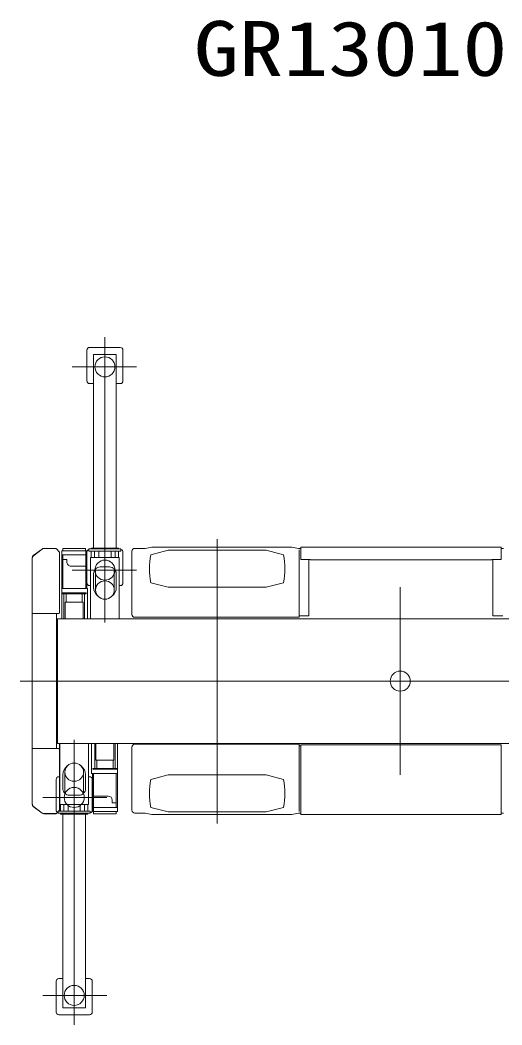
# Model space of a CAD drawing. Units: millimetres, scale not verified. Extents: x -42060 to 41922, y -35725 to 35822.
# Drawn here: x -32734 to -29128, y 27163 to 34677 of the extents above; entities that cross this region are included whole.
import ezdxf
from ezdxf.enums import TextEntityAlignment as Align

# ---------------------------------------------------------------- set-up
doc = ezdxf.new("R2010")
doc.units = ezdxf.units.MM
doc.header["$LTSCALE"] = 300
doc.header["$PDMODE"] = 32
doc.header["$PDSIZE"] = 150
doc.layers.add('0-0_0', color=7, linetype='Continuous', lineweight=18)
doc.styles.add('ＭＳ ゴシック', font='')
doc.styles.get('ＭＳ ゴシック').set_extended_font_data('MS Gothic')

msp = doc.modelspace()

# ---------------------------------------------------------------- linework, layer by layer
at = {"layer": '0-0_0'}
for p, q in [((-32099.3, 32304.9), (-32099.3, 30172.5)), ((-32234.3, 31979.1), (-32234.3, 32209.1)), ((-32214.3, 32229.1), (-31984.3, 32229.1)), ((-32184.3, 30729.1), (-32184.3, 32177)), ((-32184.3, 32177), (-32014.3, 32177)), ((-32014.3, 30729.1), (-32014.3, 32177)), ((-31964.3, 31979.1), (-31964.3, 32209.1)), ((-32343.9, 32084.1), (-31863.7, 32084.1)), ((-32214.3, 31959.1), (-32184.3, 31959.1)), ((-32014.3, 31959.1), (-31984.3, 31959.1)), ((-31797.6, 30726.2), (-31747.6, 30736.6)), ((-31747.6, 30736.6), (-30701, 30736.6)), ((-31259.3, 30795.1), (-31259.3, 28670.1)), ((-30651, 30726.2), (-30701, 30736.6)), ((-30634.3, 30736.6), (-29134.3, 30736.6)), ((-30634.3, 30644.3), (-30634.3, 30736.6)), ((-29134.3, 30736.6), (-29134.3, 30644.3)), ((-32635.6, 30672.5), (-32570, 30721.7)), ((-32634.7, 30671.3), (-32569.1, 30720.5)), ((-32557.1, 30726.1), (-32467.9, 30726.1)), ((-32557.1, 30724.5), (-32466.4, 30724.5)), ((-32440.7, 30700.9), (-32462.8, 30723)), ((-32439.3, 30244.1), (-32439.3, 30697.4)), ((-32422.8, 30709.1), (-32235.8, 30709.1)), ((-32422.8, 30200.1), (-32422.8, 30709.1)), ((-32422.8, 30679.1), (-32242.8, 30679.1)), ((-32414.3, 30709.1), (-32414.3, 30726.1)), ((-32414.3, 30426.1), (-32414.3, 30679.1)), ((-32242.8, 30679.1), (-32242.8, 30709.1)), ((-32242.8, 30426.1), (-32242.8, 30679.1)), ((-32235.8, 30426.1), (-32235.8, 30709.1)), ((-32234.3, 30468.6), (-32234.3, 30698.6)), ((-32219.3, 30722.1), (-31979.3, 30722.1)), ((-32219.3, 30706.1), (-32219.3, 30722.1)), ((-32219.3, 30706.1), (-31979.3, 30706.1)), ((-32206.3, 30657.2), (-31992.3, 30657.2)), ((-32206.3, 30657.2), (-32206.3, 30201)), ((-32201.8, 30729.1), (-31996.8, 30729.1)), ((-32201.8, 30722.1), (-32201.8, 30729.1)), ((-32201.8, 30657.2), (-32201.8, 30706.1)), ((-32176.8, 30657.2), (-32176.8, 30706.1)), ((-32144.8, 30657.2), (-32144.8, 30706.1)), ((-32053.8, 30657.2), (-32053.8, 30706.1)), ((-32021.8, 30657.2), (-32021.8, 30706.1)), ((-31996.8, 30722.1), (-31996.8, 30729.1)), ((-31996.8, 30657.2), (-31996.8, 30706.1)), ((-31992.3, 30657.2), (-31992.3, 30201)), ((-31979.3, 30706.1), (-31979.3, 30722.1)), ((-31964.3, 30468.6), (-31964.3, 30698.6)), ((-31897.6, 30233.2), (-31897.6, 30704.6)), ((-31797.6, 30726.2), (-31876, 30726.2)), ((-31626.5, 30712.1), (-31755.7, 30679)), ((-31626.7, 30712.1), (-30891.9, 30712.1)), ((-30762.9, 30679), (-30892, 30712.1)), ((-30651, 30726.2), (-30634.3, 30726.2)), ((-30646, 30211.6), (-30646, 30715)), ((-29134.3, 30726.2), (-29117.6, 30726.2)), ((-32644.3, 30655.3), (-32642.7, 30655.3)), ((-32644.3, 30239.1), (-32644.3, 30655.3)), ((-32414.3, 30644.1), (-32384.3, 30644.1)), ((-32384.3, 30624.1), (-32384.3, 30644.1)), ((-32244.3, 30594.1), (-32354.3, 30594.1)), ((-32134.3, 30587.5), (-32064.3, 30587.5)), ((-30634.3, 30644.3), (-30564.3, 30644.3)), ((-30573.3, 30223.2), (-30573.3, 30644.3)), ((-30564.3, 30642), (-30564.3, 30644.3)), ((-30564.3, 30642), (-29204.3, 30642)), ((-29204.3, 30644.3), (-29134.3, 30644.3)), ((-29204.3, 30644.3), (-29204.3, 30642)), ((-29195.3, 30223.2), (-29195.3, 30644.3)), ((-32343.9, 30563.9), (-31863.7, 30563.9)), ((-32184.3, 30538.4), (-32184.3, 30435.1)), ((-32169.3, 30571.8), (-32169.3, 30415)), ((-32029.3, 30571.8), (-32029.3, 30415)), ((-32014.3, 30538.4), (-32014.3, 30435.1)), ((-32214.3, 30448.6), (-32206.3, 30448.6)), ((-31992.3, 30448.6), (-31984.3, 30448.6)), ((-31755.7, 30469.2), (-31626.5, 30436.1)), ((-30892.2, 30436.1), (-31626.4, 30436.1)), ((-30892, 30436.1), (-30762.9, 30469.2)), ((-29889.3, 30435.7), (-29889.3, 29032.3)), ((-32422.8, 30426.1), (-32228.8, 30426.1)), ((-32419.3, 30393.1), (-32239.3, 30393.1)), ((-32419.3, 30387.1), (-32419.3, 30393.1)), ((-32419.3, 30387.1), (-32239.3, 30387.1)), ((-32405.8, 30387.1), (-32405.8, 30200.1)), ((-32389.8, 30358.8), (-32389.8, 30387.1)), ((-32389.8, 30358.8), (-32389.8, 30325.3)), ((-32268.8, 30339), (-32268.8, 30387.1)), ((-32252.8, 30339), (-32252.8, 30387.1)), ((-32239.3, 30387.1), (-32239.3, 30393.1)), ((-32228.8, 30200.1), (-32228.8, 30426.1)), ((-32396.8, 30325.3), (-32396.8, 30200.1)), ((-32396.8, 30325.3), (-32261.8, 30325.3)), ((-32268.8, 30339), (-32268.8, 30325.3)), ((-32261.8, 30325.3), (-32261.8, 30200.1)), ((-32252.8, 30339), (-32252.8, 30200.1)), ((-32644.3, 29229.1), (-32644.3, 30239.1)), ((-32644.3, 30239.1), (-32444.3, 30239.1)), ((-32461.3, 29229.1), (-32461.3, 30239.1)), ((-31876, 30211.6), (-30646, 30211.6)), ((-30646, 30223.2), (-30573.3, 30223.2)), ((-29122.6, 30223.2), (-29195.3, 30223.2)), ((-32454.3, 30200.1), (-26759.3, 30200.1)), ((-32454.3, 30200.1), (-32454.3, 29268.1)), ((-32734.4, 29734.1), (-26673.3, 29734.1)), ((-32644.3, 29229.1), (-32644.3, 28812.9)), ((-32644.3, 29229.1), (-32444.3, 29229.1)), ((-32454.3, 29268.1), (-26759.3, 29268.1)), ((-32439.3, 28770.6), (-32439.3, 29268.1)), ((-32436.3, 28811), (-32436.3, 29267.1)), ((-32329.3, 27163.2), (-32329.3, 29295.6)), ((-32222.3, 28811), (-32222.3, 29267.1)), ((-32199.8, 29268.1), (-32199.8, 29042)), ((-32175.8, 29129.1), (-32175.8, 29268.1)), ((-32166.8, 29142.8), (-32166.8, 29268.1)), ((-32031.8, 29142.8), (-32031.8, 29268.1)), ((-32022.8, 29081), (-32022.8, 29268.1)), ((-32005.8, 29268.1), (-32005.8, 28759)), ((-31897.6, 29240), (-31897.6, 28769.2)), ((-31876, 29261.6), (-30646, 29261.6)), ((-30646, 29261.6), (-30646, 28758.9)), ((-30646, 29250), (-30634.3, 29250)), ((-32009.3, 29081), (-32189.3, 29081)), ((-32189.3, 29081), (-32189.3, 29075)), ((-32175.8, 29129.1), (-32175.8, 29081)), ((-32031.8, 29142.8), (-32166.8, 29142.8)), ((-32159.8, 29129.1), (-32159.8, 29142.8)), ((-32159.8, 29129.1), (-32159.8, 29081)), ((-32038.8, 29109.3), (-32038.8, 29142.8)), ((-32038.8, 29109.3), (-32038.8, 29081)), ((-32009.3, 29081), (-32009.3, 29075)), ((-32436.3, 29019.5), (-32444.3, 29019.5)), ((-32414.3, 28929.7), (-32414.3, 29033)), ((-32399.3, 28896.3), (-32399.3, 29053.1)), ((-32259.3, 28896.3), (-32259.3, 29053.1)), ((-32244.3, 28929.7), (-32244.3, 29033)), ((-32214.3, 29019.5), (-32222.3, 29019.5)), ((-32005.8, 29042), (-32199.8, 29042)), ((-32192.8, 29042), (-32192.8, 28759)), ((-32009.3, 29075), (-32189.3, 29075)), ((-32185.8, 29042), (-32185.8, 28789)), ((-32014.3, 29042), (-32014.3, 28789)), ((-31626.5, 29032.1), (-31755.7, 28999)), ((-31626.7, 29032.1), (-30891.9, 29032.1)), ((-30762.9, 28999), (-30892, 29032.1)), ((-32464.3, 28999.5), (-32464.3, 28769.5)), ((-32194.3, 28999.5), (-32194.3, 28769.5)), ((-32084.7, 28863.9), (-32564.9, 28863.9)), ((-32294.3, 28880.6), (-32364.3, 28880.6)), ((-32185.8, 28874.1), (-32074.3, 28874.1)), ((-32644.3, 28812.9), (-32642.7, 28812.9)), ((-32570, 28746.4), (-32635.6, 28795.6)), ((-32569.1, 28747.7), (-32634.7, 28796.9)), ((-32222.3, 28811), (-32436.3, 28811)), ((-32431.8, 28810.9), (-32431.8, 28762)), ((-32406.8, 28810.9), (-32406.8, 28762)), ((-32374.8, 28810.9), (-32374.8, 28762)), ((-32283.8, 28810.9), (-32283.8, 28762)), ((-32251.8, 28810.9), (-32251.8, 28762)), ((-32226.8, 28810.9), (-32226.8, 28762)), ((-32185.8, 28789), (-32185.8, 28759)), ((-32005.8, 28789), (-32185.8, 28789)), ((-32044.3, 28844.1), (-32044.3, 28824.1)), ((-32014.3, 28824.1), (-32044.3, 28824.1)), ((-31755.7, 28789.2), (-31626.5, 28756.1)), ((-30892, 28756.1), (-30762.9, 28789.2)), ((-32557.1, 28743.7), (-32466.4, 28743.7)), ((-32557.1, 28742.1), (-32467.9, 28742.1)), ((-32440.7, 28767.2), (-32462.8, 28745.1)), ((-32209.3, 28762), (-32449.3, 28762)), ((-32449.3, 28762), (-32449.3, 28746)), ((-32209.3, 28746), (-32449.3, 28746)), ((-32431.8, 28746), (-32431.8, 28739)), ((-32226.8, 28739), (-32431.8, 28739)), ((-32414.3, 28739), (-32414.3, 27291.1)), ((-32244.3, 28739), (-32244.3, 27291.1)), ((-32226.8, 28746), (-32226.8, 28739)), ((-32209.3, 28762), (-32209.3, 28746)), ((-32005.8, 28759), (-32192.8, 28759)), ((-32014.3, 28759), (-32014.3, 28742)), ((-31876, 28746.9), (-31797.6, 28746.9)), ((-31797.6, 28746.9), (-31747.6, 28736.6)), ((-31747.6, 28736.6), (-30701, 28736.6)), ((-30892.2, 28756.1), (-31626.4, 28756.1)), ((-30651, 28746.9), (-30701, 28736.6)), ((-30634.3, 28746.9), (-30651, 28746.9)), ((-29134.3, 28746.8), (-29117.6, 28746.8)), ((-32414.3, 27509.1), (-32444.3, 27509.1)), ((-32214.3, 27509.1), (-32244.3, 27509.1)), ((-32464.3, 27489.1), (-32464.3, 27259.1)), ((-32194.3, 27489.1), (-32194.3, 27259.1)), ((-32084.7, 27384.1), (-32564.9, 27384.1)), ((-32244.3, 27291.1), (-32414.3, 27291.1)), ((-32214.3, 27239.1), (-32444.3, 27239.1))]:
    msp.add_line(p, q, dxfattribs=at)
for points in [[(-32244.3, 30709.1), (-32244.3, 30726.1), (-32414.3, 30726.1)], [(-30634.3, 29256.9), (-30634.3, 28737.3), (-29134.3, 28737.3)], [(-30634.3, 29256.9), (-29134.3, 29256.9), (-29134.3, 28737.3)], [(-32184.3, 28759), (-32184.3, 28742), (-32014.3, 28742)]]:
    msp.add_lwpolyline(points, dxfattribs=at)
for centre, radius, start, end in [((-32214.3, 32209.1), 20, 90, 178.56797), ((-31984.3, 32209.1), 20, 360, 90), ((-32214.3, 31979.1), 20, 180.00001, 270), ((-31984.3, 31979.1), 20, 270, 360), ((-32622.7, 30655.3), 21.6, 126.8699, 180), ((-32622.7, 30655.3), 20, 126.8699, 180.0035), ((-32557.1, 30704.5), 21.6, 90, 126.8699), ((-32557.1, 30704.5), 20, 90, 126.8699), ((-32467.9, 30722.5), 3.6, 28.66987, 90), ((-32466.4, 30719.5), 5, 44.99982, 90), ((-32444.3, 30697.4), 5, 0, 44.99982), ((-32214.3, 30698.6), 20, 104.47788, 178.56797), ((-31984.3, 30698.6), 20, 360, 75.52302), ((-31876, 30704.6), 21.6, 90, 180), ((-31185.3, 30574.1), 580, 169.57765, 190.4223), ((-31333.3, 30574.1), 580, 349.57775, 10.4224), ((-32354.3, 30624.1), 30, 179.99999, 270), ((-32214.3, 30468.6), 20, 180.00001, 270), ((-31984.3, 30468.6), 20, 270, 360), ((-32444.3, 30244.1), 5, 270, 0), ((-31876, 30233.2), 21.6, 180, 270), ((-32444.3, 29224.1), 5, 0, 90), ((-31876, 29240), 21.6, 90, 180), ((-32444.3, 28999.5), 20, 90, 179.99999), ((-32214.3, 28999.5), 20, 0, 90), ((-31185.3, 28894.1), 580, 169.57765, 190.4223), ((-31333.3, 28894.1), 580, 349.57775, 10.4224), ((-32074.3, 28844.1), 30, 360, 90), ((-32622.7, 28812.9), 21.6, 180, 233.1301), ((-32622.7, 28812.9), 20, 180, 233.1301), ((-32557.1, 28763.7), 21.6, 233.1301, 270), ((-32557.1, 28763.7), 20, 233.1301, 270), ((-32467.9, 28745.7), 3.6, 270, 331.33013), ((-32466.4, 28748.7), 5, 270, 315.00018), ((-32444.3, 28769.5), 20, 179.99999, 255.52303), ((-32444.3, 28770.7), 5, 315.00018, 360), ((-32214.3, 28769.5), 20, 284.47788, 358.56798), ((-31876, 28768.5), 21.6, 179.99999, 270), ((-32444.3, 27489.1), 20, 90, 179.99999), ((-32214.3, 27489.1), 20, 0, 90), ((-32444.3, 27259.1), 20, 179.99999, 270), ((-32214.3, 27259.1), 20, 270, 358.56798)]:
    msp.add_arc(centre, radius, start, end, dxfattribs=at)
for centre, major_axis, ratio, start_param, end_param in [((-32134.3, 30538.4), (50, 0), 0.983125, 1.570796, 3.141593), ((-32064.3, 30538.4), (50, 0), 0.983125, 6.283185, 7.853982), ((-32099.3, 30435.1), (85, 0), 0.983157, 3.141593, 4.059695), ((-32099.3, 30435.1), (85, 0), 0.983157, 5.365083, 6.283185), ((-32329.3, 29033), (-85, 0), 0.983157, 5.365083, 6.283185), ((-32329.3, 29033), (-85, 0), 0.983157, 3.141593, 4.059695), ((-32364.3, 28929.7), (-50, 0), 0.983125, 6.283185, 7.853982), ((-32294.3, 28929.7), (-50, 0), 0.983125, 1.570796, 3.141593)]:
    msp.add_ellipse(centre, major_axis=major_axis, ratio=ratio, start_param=start_param, end_param=end_param, dxfattribs=at)
for centre, major_axis in [((-32099.3, 30415), (70, 0)), ((-32329.3, 29053.1), (-70, 0))]:
    msp.add_ellipse(centre, major_axis=major_axis, ratio=0.978125, dxfattribs=at)
for p in [(-32099.3, 32084.1), (-32099.3, 30563.9), (-29889.3, 29734.1), (-32329.3, 28863.9), (-32329.3, 27384.1)]:
    msp.add_point(p, dxfattribs=at)

# ---------------------------------------------------------------- texts
at = {"layer": '0-0_0', "style": 'ＭＳ ゴシック', "width": 1.2}
msp.add_text('GR130101', height=410.6, dxfattribs=at).set_placement((-31434.3, 34136.6), align=Align.BOTTOM_LEFT)

doc.saveas('drawing.dxf')
